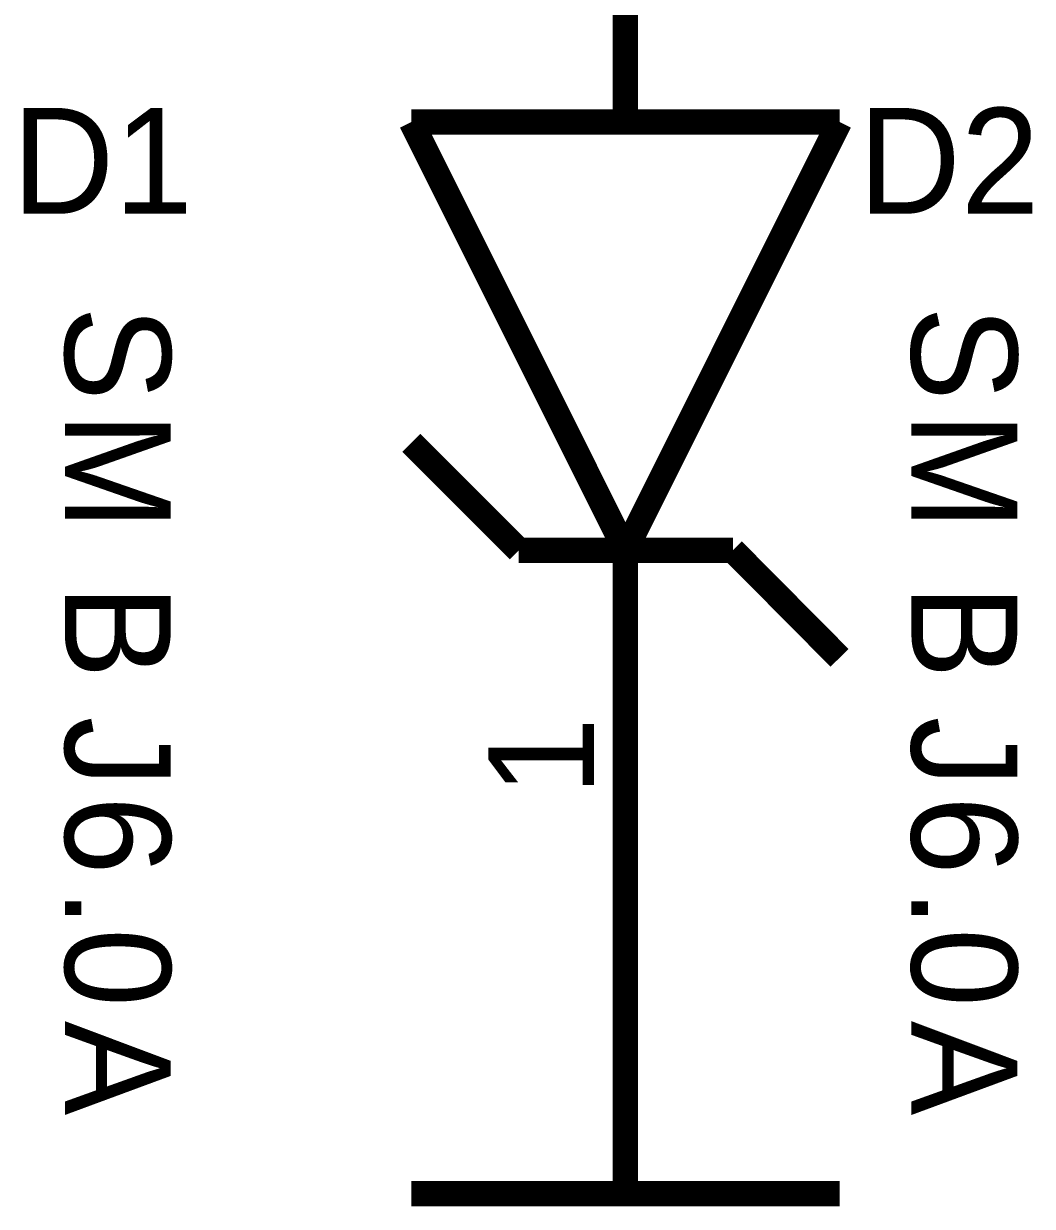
# Model space of a CAD drawing. Header units: inches. Extents: x 0 to 16.9, y 0 to 11.7.
# Drawn here: x 9.955 to 10.426, y 8.161 to 8.713 of the extents above; entities that cross this region are included whole.
import ezdxf

# ---------------------------------------------------------------- set-up
doc = ezdxf.new("R2010")
doc.units = ezdxf.units.IN
doc.header["$MEASUREMENT"] = 0
doc.layers.add('Sheet', color=255, linetype='Continuous')

msp = doc.modelspace()

# ---------------------------------------------------------------- linework, layer by layer
at = {"layer": 'Sheet'}
for points in [[(10.23589, 8.66743, 0.0118, 0.0118, 0), (10.23589, 8.86769, 0.0118, 0.0118, 0)], [(10.23589, 8.66743, 0.0118, 0.0118, 0), (10.23589, 8.69753, 0.0118, 0.0118, 0)], [(10.3358, 8.66743, 0.0118, 0.0118, 0), (10.13598, 8.66743, 0.0118, 0.0118, 0)], [(10.13598, 8.66743, 0.0118, 0.0118, 0), (10.23589, 8.46756, 0.0118, 0.0118, 0)], [(10.3358, 8.66743, 0.0118, 0.0118, 0), (10.23589, 8.46756, 0.0118, 0.0118, 0)], [(10.18613, 8.46756, 0.0118, 0.0118, 0), (10.13598, 8.51772, 0.0118, 0.0118, 0)], [(10.28604, 8.46756, 0.0118, 0.0118, 0), (10.18613, 8.46756, 0.0118, 0.0118, 0)], [(10.23589, 8.46756, 0.0118, 0.0118, 0), (10.23589, 8.26769, 0.0118, 0.0118, 0)], [(10.23589, 8.46756, 0.0118, 0.0118, 0), (10.23589, 8.43746, 0.0118, 0.0118, 0)], [(10.28604, 8.46756, 0.0118, 0.0118, 0), (10.3358, 8.4174, 0.0118, 0.0118, 0)], [(10.23589, 8.26769, 0.0118, 0.0118, 0), (10.23589, 8.16737, 0.0118, 0.0118, 0)], [(10.13598, 8.16737, 0.0118, 0.0118, 0), (10.3358, 8.16737, 0.0118, 0.0118, 0)]]:
    msp.add_lwpolyline(points, format="xyseb", dxfattribs=at)

# ---------------------------------------------------------------- texts
for s, p in [('D1', (9.94965, 8.6246)), ('D2', (10.34468, 8.6246))]:
    msp.add_text(s, height=0.049389, dxfattribs=at).set_placement(p)
for s, rotation, p in [('S', 270, (9.97434, 8.58139)), ('S', 270, (10.36936, 8.58139)), ('M', 270, (9.97434, 8.532)), ('M', 270, (10.36936, 8.532)), ('B', 270, (9.97434, 8.45174)), ('B', 270, (10.36936, 8.45174)), ('J', 270, (9.97434, 8.39)), ('J', 270, (10.36936, 8.39)), ('1', 90, (10.22123, 8.35296)), ('6', 270, (9.97434, 8.35296)), ('6', 270, (10.36936, 8.35296)), ('.', 270, (9.97434, 8.30975)), ('.', 270, (10.36936, 8.30975)), ('0', 270, (9.97434, 8.29123)), ('0', 270, (10.36936, 8.29123)), ('A', 270, (9.97434, 8.24801)), ('A', 270, (10.36936, 8.24801))]:
    msp.add_text(s, height=0.04939, rotation=rotation, dxfattribs=at).set_placement(p)

doc.saveas('drawing.dxf')
